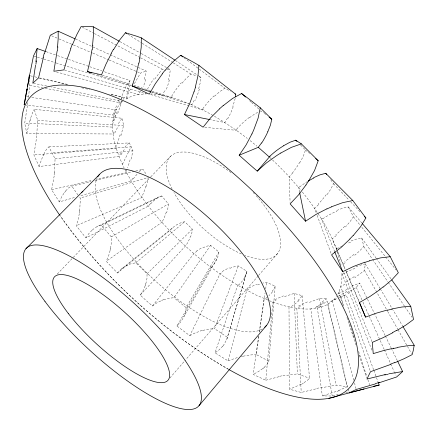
<?xml version="1.0" encoding="UTF-8"?>
<svg xmlns="http://www.w3.org/2000/svg" width="436" height="436" viewBox="0 0 436 436"><rect width="100%" height="100%" fill="white"/><g stroke="black" fill="none" stroke-linecap="round" stroke-linejoin="round"><path stroke-width="0.33" stroke-dasharray="2.18 1.64" d="M120.897 135.721L123.606 125.486L122.118 118.265L34.215 109.332L37.692 120.456L36.662 136.021M110.106 250.651L108.504 256.226L106.231 261.257L117.409 273.018L169.68 230.709L171.844 228.491A65.1 46.81 57.7 0 1 177.654 224.235L181.741 222.409L184.722 221.711L192.336 229.178L191.856 232.966L190.603 236.944M199.192 76.267L200.892 77.401L200.865 78.142L200.249 82.753L198.603 88.966M92.296 230.077A106.635 58.969 65.9 0 1 93.756 228.84L97.005 226.627L158.748 196.996L161.358 196.058L161.805 195.971L168.4 203.955L167.92 208.086L166.759 212.441M167.915 68.343L170.285 69.662L169.708 74.414L168.28 80.148M359.782 265.344L365.248 263.884L364.474 270.484L354.74 277.83M202.827 247.779L206.789 246.193L210.615 245.37L218.91 251.992L218.316 255.403L216.861 259.006M117.704 113.524L121.273 102.972L121.486 100.662M264.161 367.385L267.257 364.224L268.876 361.188L275.149 286.229L266.625 282.228L262.794 283.1M258.657 336.2L253.125 374.388L265.797 380.252L272.811 302.11L276.053 300.333M54.527 172.939L55.067 158.726L48.881 146.877L46.51 149.292L44.118 153.292M229.827 268.32L234.165 266.761L238.329 265.884L246.934 271.345L226.802 339.312L223.946 344.631M29.626 79.832L29.866 85.336L28.28 98.858M75.461 39.022L146.229 71.041L144.136 80.24M36.297 139.329L33.899 154.927L39.055 166.536L119.044 156.426L120.69 153.374M54.195 175.915L51.622 189.753L59.301 201.939L75.635 197.165M79.701 210.899L80.268 199.895L80.153 198.075L79.069 196.565M48.881 146.877L129.41 142.91L132.931 150.818L130.816 160.573M246.934 271.345L226.802 339.312M27.364 105.741L24.716 123.105L26.776 133.46L113.049 134.005L114.614 130.609M268.876 361.188L256.215 354.55L258.82 336.467M259.496 331.78L265.083 292.943M265.66 288.926L266.625 282.228M259.24 332.183L264.091 298.687L264.652 298.295M121.688 99.152L122.08 96.928L109.54 94.04M79.325 213.547L78.066 219.902L76.24 225.706L85.908 237.914L148.398 206.092L150.349 203.634M110.602 248.318L111.382 242.471L111.305 236.884L101.272 225.216L97.005 226.627M26.776 133.46L30.079 120.02M235.222 98.411L232.791 106.564M300.633 145.057L305.473 150.006L303.456 155.892L300.17 162.192M104.4 71.776L130.021 80.622L127.552 88.459M238.138 284.784L237.642 285.193L215.03 352.866L228.066 360.85L246.727 290.322L249.681 288.523M39.055 166.536L43.18 155.2M275.149 286.229L274.004 288.85L271.857 291.722M146.463 186.586L148.224 177.43L80.153 198.075M145.809 283.874L146.943 278.746L147.068 273.803L135.776 262.843L131.334 263.6L126.849 265.497A108.008 64.866 53.5 0 0 125.072 266.456M30.787 117.682L32.547 112.646L34.215 109.332M246.58 273.089L244.367 277.596M145.144 285.912L143.062 290.757L140.223 295.09L146.262 300.638L152.469 305.996L156.731 302.933L161.587 300.546M202.833 330.384L208.806 329.125L214.567 328.706L238.329 265.884M59.301 201.939L61.689 196.783L64.468 192.461M124.271 97.408L123.312 99.833M330.69 179.757L333.507 183.621L330.788 189.159L326.831 194.99M140.43 90.993L138.975 94.487A144.872 61.182 42.4 0 0 127.345 98.28L124.99 99.882M112.875 126.353L112.564 127.11L113.049 134.005A144.872 61.182 42.4 0 0 116.27 148.491L119.633 157.919L124.075 167.838M116.434 109.033L114.047 115.159A144.872 61.182 42.4 0 0 112.564 127.11L24.716 123.105M115.605 111.42L114.047 115.159L26.193 105.076M164.563 90.835L162.508 95.391A144.872 61.182 42.4 0 0 151.09 93.947M122.058 95.604L126.734 84.949L130.021 80.622M116.576 147.793L116.27 148.491L33.899 154.927M127.721 97.419L127.345 98.28L109.452 94.176M119.012 103.463L120.527 100.084M194.26 100.193L191.862 104.831L151.592 92.127M126.723 171.8L126.413 172.443L95.969 179.49M121.143 98.776L122.08 96.928M211.438 266.897L176.923 326.019L189.796 335.671L220 273.846L222.676 271.96M122.412 164.35L131.1 146.845L51.884 152.785M134.424 83.625L140.43 73.15L146.229 71.041M284.49 296.578L294.147 293.423L302.148 295.663L300.562 297.881L297.93 300.42M142.354 196.947L142.027 197.53L76.24 225.706M85.908 237.914L88.846 233.576L92.269 230.039M227.581 117.976L224.774 122.565L210.888 119.802M216.648 259.431L183.769 316.89M172.454 96.743L171.937 97.637L162.508 95.391L151.51 91.909M118.325 123.622L122.118 118.265M176.923 326.019L180.433 322.308L183.131 318.133A107.452 63.476 27.8 0 0 184.003 316.362L185.66 311.931L186.128 307.625L218.91 251.992M336.766 210.446L342.898 208.119L348.31 206.926L350.331 210.675L353.394 216.774L349.988 221.755L345.437 226.96M385.152 335.546L359.651 283.046L356.31 287.4L346.179 293.39M154.709 79.118L162.192 69.144L164.672 69.215M162.41 221.94L106.231 261.257M203.399 109.093L202.795 109.976L189.742 106.117M163.642 299.745L168.863 298.246L173.969 297.728L210.615 245.37M132.942 178.182L131.165 180.918L79.554 196.015M302.148 295.663L309.533 378.246L307.08 380.65L303.015 383.233M124.827 147.275L127.214 144.561L129.41 142.91M152.469 305.996L193.927 253.643L196.331 251.616M117.409 273.018L120.979 269.372L173.25 227.292M236.961 129.448L236.274 130.288L204.44 127.317M182.014 83.205L186.564 78.066L191.006 74.055L196.816 75.935M65.662 190.924L68.73 187.791L71.341 186.248L90.922 181.578M292.85 172.792L289.215 176.858L290.087 202.506M351.051 240.994L356.784 238.988L361.651 237.958L362.556 241.222L363.771 246.482L359.782 250.782L354.768 255.273M222.763 346.13L219.324 349.694L215.03 352.866M258.216 275.884L185.85 359.553M258.657 275.378L277.797 253.229M169.866 378.028L185.409 360.065M140.223 295.09L185.807 245.61A61.318 44.826 42.7 0 0 190.287 236.764M57.258 274.053L72.736 257.959M73.204 257.474L150.278 177.387M150.747 176.896L170.601 156.279M338.467 390.623L347.138 386.765L326.379 298.731L321.043 302.807M147.068 273.803L192.336 229.178M318.525 204.68L314.574 208.343L316.204 212.801M214.507 96.263L219.771 91.625L224.872 88.219L230.268 91.14M299.423 186.804L298.595 187.502L299.548 192.134M135.776 262.843L184.722 221.711M336.347 235.544L332.199 238.77L336.728 249.643M138.942 171.637L143.003 169.282L146.529 174.863M262.635 368.649L258.314 371.657L253.125 374.388M121.54 268.919L125.094 266.483M249.49 117.671L254.564 114.101L258.472 111.938M155.576 198.947L158.333 197.203M322.378 218.338L321.517 218.954L334.396 250.967M345.17 262.701L341.802 264.968M337.066 247.861L336.194 248.395L336.821 250.117M189.796 335.671L194.827 333.066L200.462 331.055M289.608 306.503L288.986 306.879A144.872 61.182 42.4 0 1 272.811 302.11L255.469 294.774L237.642 285.193A144.872 61.182 42.4 0 1 220 273.846L210.997 267.339A144.872 61.182 42.4 0 1 193.927 253.643L185.414 246.095A144.872 61.182 42.4 0 1 169.68 230.709L162.05 222.469A144.872 61.182 42.4 0 1 148.398 206.092L142.027 197.53A144.872 61.182 42.4 0 1 131.165 180.918L125.083 169.871M344.936 284.168L340.767 286.61L338.783 292.278A144.872 61.182 42.4 0 1 337.846 294.12M111.305 236.884L168.4 203.955M370.066 370.409L340.767 286.61A144.872 61.182 42.4 0 0 341.868 273.394L342.718 272.92M373.598 369.777L346.14 294.682L339.53 298.175M311.495 308.557L310.808 308.933A144.872 61.182 42.4 0 1 296.834 308.307L288.986 306.879L289.553 389.217L301.222 392.476L317.048 388.59M336.439 298.785L332.417 300.938L327.948 304.181A144.872 61.182 42.4 0 1 317.245 308.105L310.808 308.933L322.318 395.888L332.216 396.03L338.292 394.444M339.59 291.853L338.783 292.278L342.985 305.227M328.7 303.788L327.948 304.181L347.917 388.28M301.08 384.28L289.553 389.217M321.043 306.159L317.245 308.105L332.216 396.03M300.366 306.486L296.834 308.307L301.222 392.476M101.272 225.216L161.805 195.971M330.493 301.521L337.262 298.3M339.333 297.336L346.14 294.682M228.066 360.85L237.571 357.515M351.667 286.125L359.651 283.046M309.364 302.388L319.397 298.524L326.379 298.731M260.09 111.218L260.913 110.897L263.638 112.913M355.89 266.783L359.139 265.562M257.491 284.915L260.962 283.656M336.063 391.495L322.318 395.888M265.797 380.252L279.852 376.47M345.89 392.542L349.748 391.593M94.879 180.646L143.003 169.282M51.622 189.753L91.996 180.406M243.086 356.196L249.823 355.024L256.215 354.55M320.406 387.893L336.156 385.179L347.138 386.765M282.882 375.859L297.379 373.886L309.533 378.246M55.067 158.726L132.931 150.818M147.177 93.849A144.872 61.182 42.4 0 0 146.224 93.86L138.975 94.487L56.484 71.973M37.692 120.456L123.606 125.486M167.195 69.368L170.285 69.662M26.443 96.656L29.119 97.054M31.795 97.446L116.101 109.845A144.872 61.182 42.4 0 1 122.641 101.479L51.448 86.987M29.866 85.336L42.63 87.8M45.213 88.295L121.273 102.972M33.485 83.331L47.459 86.175M39.218 78.06L67.046 84.442M81.625 87.789L89.576 89.614M30.335 75.799L34.291 76.714M34.94 76.861L36.935 77.319M39.545 77.924L67.956 84.464M64.572 70.076L146.224 93.86M150.584 94.541L189.088 105.926M34.15 56.119L36.738 56.925M37.387 57.127L43.213 58.942M43.862 59.143L55.514 62.773M56.162 62.975L126.734 84.949M97.152 74.681L131.449 85.549M102.166 75.079L131.241 84.48M133.825 85.314L151.265 90.955M151.913 91.162L178.602 99.702L188.592 103.452M46.118 51.65L57.007 55.41M57.645 55.634L89.031 66.468M89.669 66.686L101.839 70.888M198.996 76.703L200.892 77.401M51.53 35.774L58.413 38.668M59.04 38.935L72.812 44.723M73.439 44.984L92.225 52.881M92.846 53.143L108.499 59.727M109.125 59.988L136.675 71.569M137.302 71.831L140.43 73.15M190.543 104.269L202.795 109.976A144.872 61.182 42.4 0 1 224.774 122.565L236.274 130.288A144.872 61.182 42.4 0 1 247.305 138.441M82.317 27.201L93.729 33.191M94.329 33.507L139.972 57.476M140.572 57.792L162.192 69.144M119.927 41.616L140.665 53.165M141.253 53.492L167.326 68.011M228.606 369.319C162.388 331.022 104.411 278.135 60.173 215.738M127.786 34.188L141.58 42.886M142.152 43.246L172.612 62.457M173.19 62.822L191.006 74.055M227.194 337.175L214.567 328.706M175.365 60.451L198.625 75.891M183.916 57.705L199.029 68.964M199.23 69.117L224.872 88.219M264.32 113.425L265.677 114.455M186.128 307.625L173.969 297.728M305.473 150.006L309.549 153.445M249.528 100.645L251.011 101.98M251.507 102.427L259.921 110.003M333.507 183.621L348.767 199.819M350.615 201.781L360.79 212.577M348.31 206.926L361.853 222.998M353.394 216.774L360.174 225.221M361.875 227.33L385.19 256.368M385.615 256.891L396.215 270.091M361.651 237.958L375.903 257.812M376.301 258.363L391.343 279.312M77.995 195.061L71.804 186.09M363.771 246.482L372.191 258.831M372.573 259.393L387.887 281.841M388.269 282.403L404.352 305.974M404.733 306.535L412.009 317.201M365.248 263.884L379.936 288.3M380.285 288.883L391.822 308.067M392.171 308.65L402.662 326.09M364.474 270.484L386.291 309.01M387.637 311.38L397.708 329.158M398.041 329.752L411.47 353.46M385.413 336.085L391.081 347.754M391.375 348.364L397.305 360.572M356.31 287.4L361.864 299.755M362.975 302.23L384.1 349.187M384.378 349.803L390.493 363.395M390.77 364.011L394.106 371.428M394.384 372.044L396.052 375.75M336.75 249.392L332.199 238.77A144.872 61.182 42.4 0 0 321.517 218.954L314.574 208.343A144.872 61.182 42.4 0 0 302.208 191.878M337.818 251.894L345.312 269.388M345.579 270.015L359.231 301.881M336.995 250.269L345.007 269.012M346.07 271.514L359.15 302.126M343.775 272.44L372.028 341.742M341.868 273.394L372.246 351.089M317.136 215.346L331.344 254.193M373.832 370.415L378.023 381.887M337.404 251.806L340.571 263.469M340.707 296.703L344.075 306.993M349.765 324.362L354.185 337.867M358.61 351.378L366.823 376.464M367.875 379.68L369.559 384.825M346.974 317.528L355.798 344.723M359.16 355.084L366.513 377.745M353.77 380.285L332.417 300.938A144.872 61.182 42.4 0 0 336.412 296.42M354.479 382.912L356.065 388.814M348.075 388.939L348.707 391.588M319.397 298.524L336.156 385.179M340.669 263.982L340.859 265.001M294.147 293.423L297.379 373.886M262.238 329.011A112.581 41.284 42.4 0 1 154.698 280.299A112.581 41.284 42.4 0 1 97.179 177.959M27.533 102.514A139.989 17.037 -84.6 0 1 27.19 105.049M30.16 120.592A111.011 23.887 -87.8 0 1 30.863 118.249M36.45 135.71A132.184 39.867 87.6 0 1 36.09 139.002M43.268 155.472A108.188 38.619 85.1 0 1 44.2 153.559M228.617 369.396A215.891 80.164 42.4 0 1 60.086 215.727M54.331 172.732A125.007 55.072 78.2 0 1 54.004 175.703M64.528 192.592A106.711 50.233 76.4 0 1 65.716 191.044M79.537 210.757A118.772 63.841 67.1 0 1 79.161 213.4M110.472 248.226A113.676 67.515 54.5 0 1 109.986 250.564M145.728 283.825A109.861 67.16 41 0 1 145.074 285.869M161.522 300.469A110.837 67.727 40.1 0 1 163.576 299.663M200.347 330.935A115.039 67.09 26.7 0 1 202.718 330.259M224 344.653A106.504 56.833 15.9 0 1 222.834 346.162M241.163 356.43A120.483 62.163 14.5 0 1 242.917 356.038M264.325 367.434A107 47.355 5.9 0 1 262.81 368.698M279.601 376.295A127.018 51.77 3.8 0 1 282.637 375.679M303.352 383.282A108.875 34.94 -2.4 0 1 301.429 384.339M316.661 388.422A134.419 34.548 -5.2 0 1 320.035 387.718M339.23 390.612A112.085 19.309 -9 0 1 336.832 391.495M171.571 96.383A79.499 58.931 -47.7 0 1 181.343 82.682M199.394 89.004A78.916 60.244 -47.8 0 1 195.143 100.4M250.068 140.599A144.872 61.182 42.4 0 1 256.935 146.169M269.704 157.358A144.872 61.182 42.4 0 1 289.215 176.858L298.595 187.502A144.872 61.182 42.4 0 1 300.78 190.129M169.419 79.892A76.207 44.39 -53.4 0 1 165.794 90.797M147.433 89.178A78.142 42.243 -54.2 0 1 153.799 78.627M202.789 108.717A80.099 71.319 -38.5 0 1 214.092 95.844M233.222 106.673A81.407 73.422 -40.4 0 1 228.099 118.205M236.639 129.187A79.853 77.652 -18.4 0 1 249.321 117.453M299.892 162.029A85.32 83.608 -85.9 0 1 292.67 172.645M299.581 187.028A76.78 70.834 -56.3 0 1 307.516 181.501M326.292 194.57A85.979 78.431 -60.4 0 1 318.106 204.233M322.64 218.872A74.621 59.242 -48.3 0 1 336.903 211.133M344.74 226.262A85.696 66.452 -49.6 0 1 335.818 234.775M337.268 248.711A72.163 44.674 -42.5 0 1 343.334 245.414M348.577 242.988A72.163 44.674 -42.5 0 1 351.002 241.996M354.065 254.302A84.546 49.235 -42.6 0 1 344.713 261.611M342.592 274.135A69.635 28.907 -37.4 0 1 355.367 268.145M354.272 276.571A82.66 29.245 -36.6 0 1 344.881 282.692M338.363 293.733A67.215 13.374 -32.3 0 1 349.759 288.223M346.952 291.428A80.235 9.047 -30.5 0 1 338.401 296.202M348.081 293.766A65.051 0.959 -26.7 0 1 348.909 293.373M316.667 306.928A77.515 9.249 -23.8 0 1 327.365 301.603M323.534 302.328A63.236 13.532 -20.4 0 1 314.105 308.328M298.546 306.045A74.736 24.323 -15.9 0 1 307.892 301.728M299.091 300.448A61.847 24.094 -12.8 0 1 291.019 306.742M274.882 299.755A72.082 35.643 -6.2 0 1 283.482 295.864M272.44 291.831A60.915 32.558 -3.2 0 1 268.958 295.673M267.066 297.368A60.915 32.558 -3.2 0 1 265.524 298.606M248.907 287.989A69.695 43.218 6 0 1 256.788 284.272M244.569 277.661A60.495 38.891 9.1 0 1 238.645 285.046M222.207 271.557A67.673 47.366 21.3 0 1 229.38 267.818M216.779 258.968A60.62 43.022 24.7 0 1 211.656 267.045M196.129 251.403A66.103 48.467 39.3 0 1 202.593 247.468M166.263 212.098A62.571 44.112 60.8 0 1 162.181 221.717M150.562 203.977A64.719 42.63 73.8 0 1 155.69 199.187M145.826 186.047A64.272 40.652 76.4 0 1 141.967 196.478M133.28 178.924A64.948 36.112 86.6 0 1 137.487 173.817M130.091 159.799A66.343 34.144 89 0 1 127.59 167.609M126.789 169.664A66.343 34.144 89 0 1 126.233 170.999M121.061 154.698A65.727 27.375 -83.5 0 1 125.05 148.523M120.156 134.631A68.703 24.302 -81 0 1 116.085 146.48M114.761 133.067A67.035 16.47 -75.7 0 1 118.276 126.091M117.191 111.654A71.242 11.047 -72.9 0 1 112.799 123.628M113.137 120.816A68.812 3.472 -69.2 0 1 115.96 113.96M112.864 114.842A73.798 5.254 -66.1 0 1 117.006 104.651M118.352 101.425A73.798 5.254 -66.1 0 1 119.628 98.389M130.081 84.944A71.003 11.396 -63.6 0 1 126.887 94.258M126.244 97.915A76.175 23.593 -60.1 0 1 130.991 87.838M132.397 85.08A76.175 23.593 -60.1 0 1 133.252 83.44M145.673 79.259A73.51 27.653 -58.5 0 1 143.346 86.769M256.221 195.759A72.332 30.367 42.4 0 1 280.244 247.283A72.332 30.367 42.4 0 1 244.858 255.338M241.381 253.916A72.332 30.367 42.4 0 1 173.931 192.57M172.127 189.137A72.332 30.367 42.4 0 1 177.239 152.742A72.332 30.367 42.4 0 1 232.203 173.528M253.163 192.412A72.332 30.367 42.4 0 1 254.493 193.846"/><path stroke-width="0.65" d="M165.32 70.18L173.032 61.661L180.684 55.296L193.121 62.048L198.909 65.373L198.009 75.597L195.344 87.113M29.653 76.24L29.675 75.646L27.479 86.295M45.475 51.432L37.153 48.554L35.948 61.781M198.909 65.373L235.762 94.285L235.511 96.754M57.53 47.143L58.201 38.221L58.162 31.19L50.276 35.251L44.505 53.421M57.116 51.023L53.862 71.259L63.918 69.885L67.1 59.236L70.872 48.696M92.557 45.311L93.435 35.142L93.266 26.77L89.364 26.552L81.118 26.569L76.769 34.695L72.512 44.516M223.188 105.681L232.546 98.481L241.604 93.511L252.101 101.386L260.254 107.779L258.123 118.107L253.948 129.367A157.391 149.025 -83.9 0 1 251.937 133.961M35.534 65.138L32.82 83.194L38.553 77.908L43.387 57.525M260.254 107.779L271.792 119.224L270.402 125.197L267.775 131.721M403.011 326.668L414.2 345.274L413.214 350.669L412.14 354.648L404.134 358.692L394.629 362.817M91.985 49.65L90.116 60.593L87.445 71.602L91.974 73.035M139.673 58.462L141.21 47.361L141.324 37.85L136.757 36.248L125.486 32.738L119.491 40.188L113.567 49.6M26.95 89.124L24.165 104.842L29.196 77.537M29.931 73.63L33.501 55.917L37.153 48.554M138.768 63.111L135.939 74.665L132.108 85.979L149.275 94.16L155.32 83.734L162.317 73.94M283.667 145.684L289.869 142.289L295.679 140.19L301.374 143.869L318.209 160.753L314.552 170.509L308.715 180.853M193.927 91.854L189.742 103.463L184.428 114.537L203.083 127.192L210.79 117.638L219.493 108.951M251.894 133.939L246.095 144.97L239.173 155.232L248.171 163.211L257.245 171.146L266.456 162.89L276.588 155.652A159.205 153.047 -5.1 0 1 280.849 153.014M313.697 177.654L319.997 174.852L325.741 173.288L352.811 200.527L365.88 217.978L360.659 226.589L353.274 235.516M111.278 53.677L106.003 64.092L101.523 74.872L87.445 71.602M261.535 142.926L258.297 147.314L239.173 155.232M305.979 184.995L298.562 194.876L290.136 203.857L291.101 204.964L305.549 221.232L315.871 214.485L326.907 208.811M199.029 405.682L266.461 325.479M257.245 171.146L270.037 156.186M397.605 361.182L402.641 371.559L396.607 376.987L379.162 382.754M349.95 239.053L341.154 247.397L331.573 254.831L342.723 271.677L353.596 266.423L364.888 262.189M81.548 192.603L99.566 174.373M25.997 248.722L82.9 191.23M383.206 287.101L391.784 279.847L398.335 272.729L390.247 256.7L362.289 223.515M379.451 289.951L369.733 296.633L359.498 302.508L365.559 317.119L376.388 313.141L387.321 310.023M280.833 152.992L291.417 147.346L301.374 143.869M396.76 330.559L406.036 324.967L413.541 319.446L410.745 306.334L391.741 279.868M392.776 332.75L382.65 337.878L372.284 342.374L373.232 353.612L383.533 350.571L393.621 348.184M331.458 206.795L342.642 202.68L352.811 200.527M390.618 364.447L370.513 371.69L366.932 379.042L385.315 374.54M375.276 383.942L356.245 389.468L349.018 392.918L379.184 385.053L378.252 382.508M369.472 260.728L380.541 257.883L390.247 256.7M328.858 398.302L363.995 388.961M379.184 385.053L377.004 385.577M391.686 308.971L402.03 306.998L410.745 306.334M376.453 385.697L375.342 385.931M388.776 373.821L402.641 371.559M397.583 347.372L406.793 345.841L414.2 345.274M374.78 386.034L373.652 386.242M184.428 114.537L210.223 119.671M132.108 85.979L150.943 91.925M58.162 31.19L74.905 38.766M93.266 26.77L119.333 41.284M235.069 93.882L235.762 94.285M125.486 32.738L126.636 33.463M141.324 37.85L174.798 60.07M180.684 55.296L182.864 56.92M269.077 117.077L271.792 119.224M315.664 158.6L318.209 160.753M258.297 147.314L269.268 156.96M241.604 93.511L245.566 97.075M295.679 140.19L296.927 141.4M364.491 216.507L365.88 217.978M325.741 173.288L326.76 174.585M359.417 302.753L365.559 317.119M334.646 251.594L342.723 271.677M299.685 192.794L305.549 221.232M97.768 176.858A112.581 41.284 42.4 0 1 209.187 218.251A112.581 41.284 42.4 0 1 264.756 327.218M111.082 53.546A164.165 125.666 -67.4 0 1 113.376 49.47M92.819 45.224A134.304 70.648 -71.1 0 1 92.252 49.573M70.621 48.592A160.84 90.219 -69.6 0 1 72.262 44.401M57.835 46.859A126.958 41.954 -73.8 0 1 57.421 50.75M43.093 57.525A155.14 50.832 -73.3 0 1 44.21 53.394M36.341 60.844A120.494 16.268 -77.5 0 1 35.926 64.223M28.803 78.099A147.891 13.718 -78.3 0 1 29.55 74.109M26.743 91.767A115.137 5.69 -82.1 0 1 27.255 88.955M59.705 215.177A215.891 80.164 42.4 0 1 104.291 93.179A215.891 80.164 42.4 0 1 346.2 313.751A215.891 80.164 42.4 0 1 229.194 369.717M379.32 382.41A150.115 23.375 -18.5 0 1 375.478 383.593M384.732 374.96A122.276 22.928 -18.8 0 1 388.165 374.235M394.542 362.556A157.004 61.699 -23.2 0 1 390.547 364.174M393.452 348.5A129.029 49.59 -22.2 0 1 397.398 347.688M396.613 330.346A162.094 100.727 -26.5 0 1 392.64 332.532M387.299 310.285A136.577 78.883 -24.5 0 1 391.653 309.233M383.064 286.948A164.595 133.901 -28.1 0 1 379.309 289.787M364.932 262.379A144.518 108.553 -25 0 1 369.51 260.919M353.171 235.429A164.012 155.162 -25.8 0 1 349.846 238.955M326.956 208.92A152.317 134.86 -21.1 0 1 331.507 206.904M308.677 180.831A161.707 159.789 70.4 0 1 305.947 184.973M219.444 108.891A161.538 161.244 72.2 0 1 223.139 105.621M195.475 87.146A150.088 128.151 -72.3 0 1 194.058 91.892M162.192 73.831A164.514 150.709 -68.3 0 1 165.2 70.065M139.88 58.468A142.18 100.487 -70.1 0 1 138.975 63.127M267.84 131.748A83.347 82.039 -26.3 0 1 261.682 143.019M269.988 156.132A78.295 77.739 -71.4 0 1 283.7 145.744M308.432 180.951A76.78 70.834 -56.3 0 1 313.844 178.024M68.239 313.37A76.763 21.151 42.4 0 0 167.043 381.151A76.763 21.151 42.4 0 0 98.378 291.346A76.763 21.151 42.4 0 0 68.239 313.37M44.963 301.385A116.815 32.28 42.4 0 0 196.44 407.824A116.815 32.28 42.4 0 0 95.996 272.56A116.815 32.28 42.4 0 0 44.963 301.385"/></g></svg>
